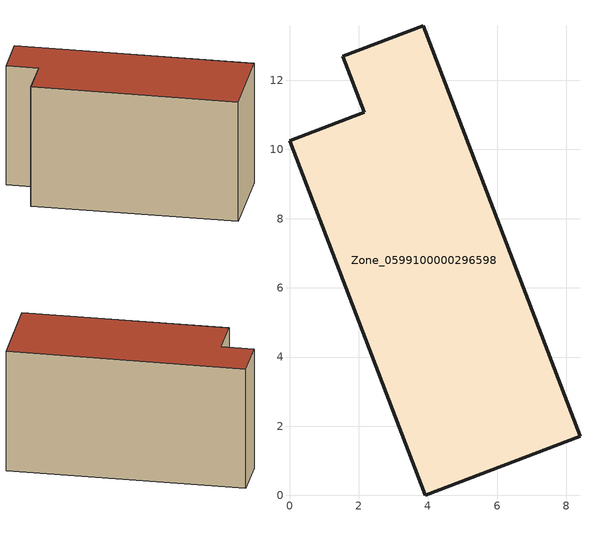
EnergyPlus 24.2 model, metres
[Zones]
Zone_0599100000296598
 floor ground (C_G): 8.39,1.71 3.92,0 0,10.26 2.16,11.08 1.55,12.69 3.87,13.58 z0
 wall outside (C_F): 3.92,0 8.39,1.71 3.87,13.58 1.55,12.69 2.16,11.08 0,10.26 3.92,0 z0:6.88
 roof outside (C_R): 0,10.26 3.92,0 8.39,1.71 3.87,13.58 1.55,12.69 2.16,11.08 z6.88
[BUILDING]
Pand.0599100000296598: North Axis=0; Terrain=City; Loads Convergence Tolerance Value=0.04; Temperature Convergence Tolerance Value=0.4; Solar Distribution=FullExterior; Maximum Number of Warmup Days=25; Minimum Number of Warmup Days=1
[Site:Location]
Rotterdam.The.Hague.AP_ZH_NLD Design_Conditions: Latitude=51.96; Longitude=4.45; Time Zone=1; Elevation=-4.5
[SITE:GROUNDTEMPERATURE:BUILDINGSURFACE]
18, 18, 18, 18, 18, 18, 18, 18, 18, 18, 18, 18
[MATERIAL] Thermal Absorptance=0.9; Solar Absorptance=0.7; Visible Absorptance=0.7
Name | Roughness | Thickness | Conductivity | Density | Specific Heat
G.TI.1992-2005 | MediumSmooth | 0.15 | 0.06 | 540 | 1210
F.TI.1992-2005 | Rough | 0.3 | 0.12 | 1920 | 840
R.TI.1992-2005 | MediumRough | 0.2 | 0.08 | 1500 | 1000
[CONSTRUCTION]
C_G: G.TI.1992-2005
C_F: F.TI.1992-2005
C_R: R.TI.1992-2005
[ZONE]
Zone_0599100000296598: Type=1; Multiplier=1; Ceiling Height=Autocalculate; Volume=Autocalculate; Floor Area=autocalculate; Part of Total Floor Area=Yes
[ZONEINFILTRATION:DESIGNFLOWRATE]
Infil_Zone_0599100000296598: Zone or ZoneList or Space or SpaceList=Zone_0599100000296598; Schedule=AlwaysOn; Design Flow Rate Calculation Method=Flow/Area; Flow Rate per Floor Area=0.0015; Constant Term Coefficient=1; Temperature Term Coefficient=0; Velocity Term Coefficient=0; Velocity Squared Term Coefficient=0
[HVACTEMPLATE:ZONE:IDEALLOADSAIRSYSTEM]
Zone_0599100000296598: Maximum Heating Supply Air Temperature=50; Minimum Cooling Supply Air Temperature=13; Maximum Heating Supply Air Humidity Ratio=0.0156; Minimum Cooling Supply Air Humidity Ratio=0.0077; Heating Limit=NoLimit; Cooling Limit=NoLimit; Dehumidification Control Type=ConstantSensibleHeatRatio; Cooling Sensible Heat Ratio=0.7; Dehumidification Setpoint=60; Humidification Control Type=None; Humidification Setpoint=30; Outdoor Air Method=None; Outdoor Air Flow Rate per Person=0.00944; Outdoor Air Flow Rate per Zone Floor Area=0; Outdoor Air Flow Rate per Zone=0; Demand Controlled Ventilation Type=None; Outdoor Air Economizer Type=NoEconomizer; Heat Recovery Type=None; Sensible Heat Recovery Effectiveness=0.7; Latent Heat Recovery Effectiveness=0.65
[ZONECONTROL:THERMOSTAT]
ThermostatControl_Zone_0599100000296598: Zone or ZoneList=Zone_0599100000296598; Control Type Schedule=DualSetpointControlType; Control 1=Thermostat_Zone_0599100000296598; Temperature Difference Between Cutout And Setpoint=0
[THERMOSTATSETPOINT:DUALSETPOINT]
Thermostat_Zone_0599100000296598: Heating Setpoint Temperature Schedule=HeatingSetpoint_Zone_0599100000296598; Cooling Setpoint Temperature Schedule=CoolingSetpoint_Zone_0599100000296598
[SCHEDULE:COMPACT]
HeatingSetpoint_Zone_0599100000296598: Through: 12/31, For: AllDays, Until: 24:00, 21
CoolingSetpoint_Zone_0599100000296598: Through: 12/31, For: AllDays, Until: 24:00, 24
DualSetpointControlType: Through: 12/31, For: AllDays, Until: 24:00, 4
AlwaysOn: Through: 12/31, For: AllDays, Until: 24:00, 1
